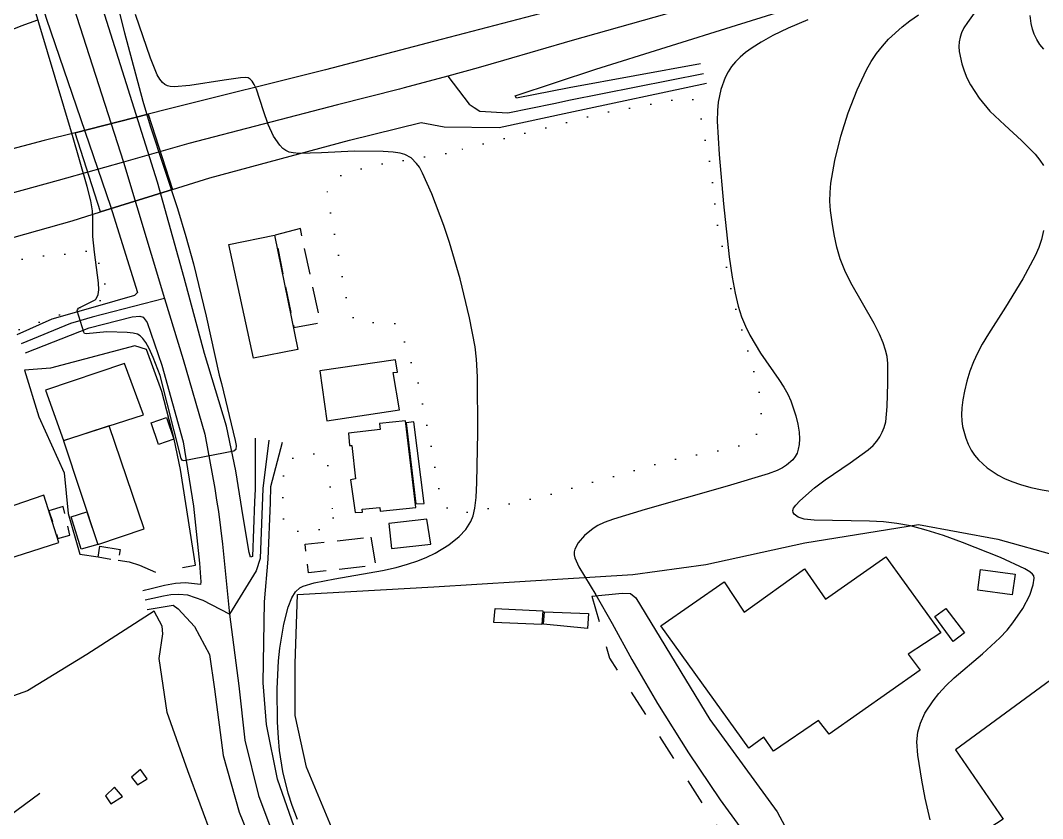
# Model space of a CAD drawing. Header units: millimetres. Extents: x 220021 to 223505, y 489325 to 491820.
# Drawn here: x 221817.8 to 222012.5, y 491364.3 to 491516.4 of the extents above; entities that cross this region are included whole.
import ezdxf

# ---------------------------------------------------------------- set-up
doc = ezdxf.new("R2010")
doc.units = ezdxf.units.MM
for name, pattern in [('5M2P5', [7.5, 5, -2.5]), ('5M5', [10, 5, -5]), ('AM4', [4, 0, -4])]:
    doc.linetypes.add(name, pattern=pattern)
for name, color, linetype in [('A0013110', 8, 'Continuous'), ('A0013112', 8, 'Continuous'), ('A0023210', 8, 'Continuous'), ('A0023212', 8, 'Continuous'), ('A0073340', 8, 'Continuous'), ('B0014110', 8, 'Continuous'), ('B0014111', 8, 'Continuous'), ('B0014112', 8, 'Continuous'), ('B0014116', 8, '5M2P5'), ('B0024120', 8, 'B0024120'), ('C0076117', 8, 'Continuous'), ('D0025111', 8, 'AM4'), ('F0017111', 8, 'Continuous'), ('F0017114', 8, 'Continuous'), ('F0037222', 8, 'Continuous'), ('F0037223', 8, '5M5'), ('SC999', 7, 'Continuous')]:
    doc.layers.add(name, color=color, linetype=linetype)
doc.linetypes.add('B0024120', pattern='A,10,-1.75,[133,ltypeshp.shx,S=0.75,R=0,X=0,Y=0],-3.25', length=15)

msp = doc.modelspace()

# ---------------------------------------------------------------- linework, layer by layer
at = {"layer": 'A0013110', "flags": 128}
for points in [[(221785.876, 491582.642), (221793.353, 491584.973), (221794.671, 491584.873), (221795.473, 491584.505), (221796.049, 491583.799), (221800.366, 491576.547), (221807.336, 491562.678), (221811.362, 491553.95), (221814.797, 491542.169), (221822.786, 491516.601), (221834.941, 491480.972), (221840.078, 491464.567), (221839.534, 491463.955), (221832.056, 491461.813), (221823.807, 491459.495), (221817.1, 491456.477)], [(221862.483, 491436.789), (221862.489, 491427.113), (221862.412, 491424.65), (221861.987, 491414.244), (221861.655, 491414.157), (221861.4, 491415.007), (221860.224, 491421.805), (221858.819, 491430.56), (221857.058, 491439.093), (221852.857, 491452.931), (221848.961, 491467.342), (221843.933, 491485.597), (221832.794, 491520.909)], [(221947.36, 491508.14), (221922.302, 491503.527), (221912.292, 491501.55), (221912.07, 491502.021)], [(221894.108, 491496.923), (221898.523, 491496.118), (221909.004, 491495.994), (221922.246, 491498.821), (221948.497, 491504.408)], [(221818.75, 491453.06), (221830.867, 491457.834), (221839.088, 491459.904), (221840.523, 491460.014), (221841.155, 491459.852), (221841.912, 491458.823), (221844.757, 491450.709), (221848.821, 491436.083), (221850.797, 491423.853), (221851.887, 491413.003), (221852.184, 491409.411), (221852.077, 491408.943), (221849.223, 491409.221), (221847.312, 491409.121), (221845.234, 491408.719), (221842.693, 491408.089), (221841.135, 491407.695)], [(221902.87, 491345.559), (221890.461, 491337.191), (221886.475, 491335.853), (221885.885, 491336.177), (221882.704, 491339.131), (221879.936, 491342.522), (221875.408, 491350.452), (221870.834, 491360.203), (221866.79, 491371.817), (221864.677, 491382.262), (221864.038, 491390.222), (221864.283, 491405.612), (221864.969, 491413.723), (221865.41, 491424.542), (221865.505, 491427.578), (221867.736, 491436.064)], [(221841.969, 491404.185), (221846.887, 491404.971), (221847.817, 491404.302), (221850.936, 491400.949), (221853.81, 491395.602), (221854.741, 491389.015), (221856.438, 491376.319), (221859.478, 491365.584), (221864.131, 491354.206)]]:
    msp.add_lwpolyline(points, dxfattribs=at)
at = {"layer": 'A0013112', "flags": 128}
for points in [[(221912.07, 491502.021), (221927.4, 491507.115), (221954.206, 491515.489), (221970.324, 491520.531), (221990.349, 491525.885)], [(221918.375, 491518.053), (221897.97, 491512.726), (221875.894, 491506.984), (221845.891, 491499.494), (221842.14, 491498.54), (221828.22, 491494.999), (221822.336, 491493.502), (221799.762, 491487.568)], [(221793.251, 491505.446), (221817.931, 491515.347), (221821.109, 491516.515)], [(221620.057, 491378.392), (221629.516, 491386.061), (221642.753, 491396.621), (221646.941, 491399.961), (221661.965, 491411.022), (221676.015, 491420.073), (221689.28, 491427.473), (221704.791, 491435.271), (221718.292, 491441.5), (221729.586, 491446.028), (221744.05, 491451.448), (221765.567, 491458.701), (221787.022, 491465.773), (221807.502, 491472.523), (221827.677, 491478.223), (221833.06, 491479.903), (221846.743, 491484.173), (221853.862, 491486.395), (221880.472, 491493.577), (221894.108, 491496.923)]]:
    msp.add_lwpolyline(points, dxfattribs=at)
at = {"layer": 'A0023210', "flags": 128}
for points in [[(221825.552, 491526.368), (221837.429, 491489.4), (221845.216, 491463.405), (221848.807, 491451.82), (221852.939, 491437.588), (221854.808, 491427.206), (221855.16, 491425.018), (221855.511, 491422.829), (221856.312, 491416.587), (221857.609, 491403.28), (221859.389, 491389.618), (221860.558, 491379.291), (221863.134, 491368.7), (221867.483, 491357.204)], [(221899.193, 491505.789), (221903.301, 491500.453), (221904.243, 491499.8), (221905.297, 491499.07), (221910.648, 491498.772), (221919.404, 491500.581), (221920.839, 491500.878), (221922.274, 491501.174), (221947.929, 491506.274)], [(221845.216, 491463.405), (221831.462, 491459.824), (221830.403, 491459.526), (221828.87, 491459.095), (221827.337, 491458.664), (221817.925, 491454.768)], [(221865.109, 491436.427), (221863.993, 491427.199), (221863.474, 491413.882), (221862.704, 491411.52), (221857.609, 491403.28), (221852.6, 491405.874), (221849.689, 491406.864), (221847.994, 491407.045), (221846.48, 491406.984), (221845.041, 491406.73), (221843.021, 491406.276), (221841.552, 491405.94)]]:
    msp.add_lwpolyline(points, dxfattribs=at)
at = {"layer": 'A0023212'}
msp.add_lwpolyline([(221947.49, 491519.489), (221922.888, 491512.584), (221909.837, 491508.778), (221905.02, 491507.374), (221899.193, 491505.789), (221890.925, 491503.54), (221889.975, 491503.281), (221878.183, 491500.281), (221849.877, 491492.944), (221837.429, 491489.4), (221826.605, 491486.318), (221825.007, 491485.863), (221815.51, 491483.278), (221797.886, 491482.084), (221770.828, 491475.274), (221745.929, 491467.908), (221724.527, 491460.707), (221707.448, 491453.332), (221702.867, 491451.394), (221685.235, 491448.887), (221668.022, 491438.598), (221650.15, 491426.728), (221618.816, 491402.138), (221583.389, 491371.147)], dxfattribs=at)
at = {"layer": 'A0073340', "flags": 128}
msp.add_lwpolyline([(221842.14, 491498.54), (221846.743, 491484.173), (221833.06, 491479.903), (221828.22, 491494.999)], close=True, dxfattribs=at)
at = {"layer": 'B0014110'}
for points in [[(221908.003, 491401.661), (221908.236, 491404.355), (221917.29, 491403.927), (221917.139, 491401.337)], [(221917.466, 491401.36), (221917.649, 491403.734), (221925.978, 491403.432), (221925.818, 491400.521)], [(221991.968, 491402.847), (221994.054, 491404.338), (221997.64, 491399.736), (221995.487, 491398.062)]]:
    msp.add_lwpolyline(points, close=True, dxfattribs=at)
at = {"layer": 'B0014111', "flags": 128}
for points in [[(221866.193, 491475.448), (221870.638, 491453.691), (221862.2, 491452.075), (221857.528, 491473.683)], [(221837.639, 491451.005), (221822.581, 491445.947), (221825.994, 491436.366), (221841.268, 491441.269)], [(221845.649, 491440.716), (221847.023, 491436.606), (221844.101, 491435.628), (221842.727, 491439.739)], [(221834.709, 491439.147), (221826.008, 491436.323), (221832.558, 491416.546), (221841.348, 491419.529)], [(221822.246, 491425.964), (221801.558, 491418.842), (221802.74, 491414.973), (221803.55, 491415.166), (221805.048, 491410.509), (221825.124, 491416.923)], [(221830.478, 491422.765), (221832.517, 491416.535), (221829.348, 491415.669), (221827.448, 491421.823)], [(221982.614, 491414.191), (221993.105, 491399.722), (221986.93, 491395.65), (221989.164, 491392.586), (221971.876, 491380.433), (221969.804, 491383.008), (221961.274, 491377.169), (221959.374, 491379.83), (221956.558, 491377.772), (221939.779, 491401.073), (221951.863, 491409.408), (221955.637, 491403.68), (221967.174, 491411.882), (221971.142, 491406.161)], [(222000.702, 491411.779), (222007.26, 491410.901), (222006.732, 491406.963), (222000.175, 491407.841)], [(222032.357, 491404.167), (221995.901, 491377.449), (222004.997, 491364.195), (222001.393, 491361.843), (222014.675, 491343.781), (222009.331, 491340.014), (222011.576, 491336.902), (222007.489, 491333.961), (222017.1, 491320.879), (222066.975, 491356.318)]]:
    msp.add_lwpolyline(points, close=True, dxfattribs=at)
at = {"layer": 'B0014112', "flags": 128}
for points in [[(221889.23, 491451.741), (221874.839, 491449.633), (221876.16, 491440.097), (221890.022, 491442.186), (221888.831, 491449.293), (221889.612, 491449.346)], [(221891.167, 491440.096), (221886.196, 491439.592), (221886.335, 491438.433), (221880.272, 491437.739), (221880.507, 491435.42), (221880.955, 491435.434), (221881.632, 491429.062), (221880.664, 491428.863), (221881.558, 491422.628), (221882.988, 491422.678), (221882.922, 491423.295), (221886.229, 491423.609), (221886.325, 491422.897), (221893.14, 491423.57)], [(221892.725, 491439.93), (221891.249, 491439.749), (221893.1, 491424.324), (221894.713, 491424.35)], [(221895.243, 491421.358), (221888, 491420.526), (221888.505, 491415.807), (221895.955, 491416.636)]]:
    msp.add_lwpolyline(points, close=True, dxfattribs=at)
at = {"layer": 'B0014116', "flags": 128}
for points in [[(221871.121, 491476.72), (221866.305, 491475.476), (221869.872, 491457.889), (221874.971, 491458.832)], [(221825.959, 491423.79), (221823.242, 491422.967), (221824.944, 491417.678), (221827.229, 491418.331)], [(221832.937, 491416.209), (221836.778, 491415.607), (221836.383, 491413.445), (221832.589, 491414.133)], [(221884.553, 491417.954), (221885.481, 491412.545), (221872.672, 491411.169), (221872.024, 491416.586)]]:
    msp.add_lwpolyline(points, close=True, dxfattribs=at)
at = {"layer": 'B0024120', "flags": 128}
for points in [[(221848.646, 491412.196), (221851.172, 491412.61), (221848.266, 491430.821), (221847.086, 491436.612), (221844.734, 491445.666), (221841.808, 491453.696), (221839.611, 491454.422), (221823.51, 491450.135), (221818.563, 491449.749), (221821.275, 491440.896), (221826.129, 491430.205), (221826.915, 491422.426), (221829.147, 491414.717), (221832.596, 491414.174)], [(221898.757, 491344.936), (221891.421, 491339.703), (221890.159, 491339.402), (221888.417, 491339.838), (221884.513, 491343.581), (221882.859, 491347.188), (221880.522, 491354.345), (221872.285, 491374.135), (221870.14, 491383.952), (221870.122, 491393.863), (221870.554, 491406.992), (221896.536, 491408.483), (221912.908, 491409.524), (221934.435, 491410.863), (221948.365, 491412.718), (221967.217, 491416.85), (221988.868, 491420.372), (222003.956, 491417.55), (222015.323, 491414.361), (222022.192, 491411.352)], [(221836.407, 491413.574), (221838.527, 491413.241), (221840.458, 491412.602), (221843.511, 491411.267)], [(221878.205, 491327.914), (221878.215, 491328.59), (221869.747, 491340.717), (221864.435, 491347.998), (221861.448, 491349.855), (221854.413, 491360.732), (221849.659, 491373.427), (221845.748, 491384.556), (221844.253, 491394.807), (221844.914, 491399.559), (221844.818, 491401.016), (221843.25, 491403.838), (221830.464, 491395.612), (221819.127, 491388.679), (221808.909, 491385.076), (221795.598, 491382.87), (221784.386, 491381.114), (221779.592, 491376.515), (221768.805, 491364.142), (221753.945, 491345.499), (221746.504, 491341.393), (221740.456, 491338.681), (221736.264, 491335.333), (221728.852, 491325.729), (221727.604, 491320.036), (221728.474, 491311.22), (221730.813, 491300.277), (221731.229, 491298.978), (221707.352, 491304.847)]]:
    msp.add_lwpolyline(points, dxfattribs=at)
at = {"layer": 'C0076117', "flags": 128}
for points in [[(221840.703, 491373.662), (221838.971, 491372.196), (221840.084, 491370.752), (221841.931, 491371.912)], [(221835.723, 491370.322), (221833.987, 491368.662), (221835.043, 491367.164), (221837.228, 491368.521)]]:
    msp.add_lwpolyline(points, close=True, dxfattribs=at)
at = {"layer": 'D0025111', "flags": 128}
for points in [[(221898.835, 491491.011), (221886.223, 491489.008), (221881.858, 491487.895), (221878.899, 491486.881), (221877.134, 491485.465), (221876.211, 491483.754), (221876.5, 491481.505), (221877.844, 491474.517), (221879.884, 491463.282), (221880.449, 491460.706), (221881.455, 491459.478), (221883.548, 491458.831), (221885.959, 491458.893), (221887.952, 491458.894), (221889.279, 491458.601), (221890.252, 491457.294), (221893.503, 491447.486), (221896.382, 491433.531), (221897.167, 491428.623), (221897.818, 491425.751), (221898.784, 491423.775), (221900.21, 491422.679), (221902.398, 491422.648), (221904.334, 491422.829), (221918.249, 491425.938), (221941.347, 491432.565), (221954.194, 491435.107), (221956.26, 491436.111), (221958.331, 491437.89), (221958.908, 491441.627), (221958.421, 491446.204), (221953.682, 491462.813), (221950.502, 491477.808), (221949.808, 491483.68), (221949.371, 491487.875), (221948.477, 491492.492), (221947.154, 491499.002), (221946.533, 491500.366), (221945.934, 491501.303), (221944.438, 491501.751), (221942.631, 491501.357), (221928.594, 491498.716)], [(221786.611, 491462.374), (221783.825, 491461.578), (221782.594, 491460.889), (221781.928, 491460.325), (221781.729, 491459.505), (221781.745, 491458.282), (221783.483, 491449.743), (221784.936, 491443.891), (221785.478, 491442.696), (221786.204, 491441.72), (221788.652, 491440.652), (221790.041, 491440.712), (221791.351, 491441.17), (221792.86, 491442.122), (221794.077, 491443.067), (221797.242, 491444.872), (221800.614, 491446.055), (221802.133, 491446.489), (221804.333, 491448.206), (221805.137, 491449.431), (221805.76, 491450.431), (221807.54, 491452.53), (221813.495, 491456.055), (221822.267, 491459.228), (221830.876, 491462.347), (221833.896, 491463.333), (221834.321, 491463.627), (221834.39, 491464.397), (221832.545, 491470.839), (221831.921, 491472.408), (221831.536, 491472.607), (221826.592, 491471.85), (221823.552, 491471.671), (221821.17, 491471.479), (221819.357, 491471.215), (221817.197, 491470.718), (221810.111, 491468.78), (221800.682, 491466.231)], [(221877.353, 491421.657), (221877.309, 491420.754), (221877.056, 491420.035), (221876.308, 491419.698), (221875.034, 491419.469), (221873.091, 491419.245), (221871.59, 491419.11), (221870.515, 491419.079), (221869.601, 491419.221), (221868.85, 491419.524), (221868.271, 491420.039), (221867.916, 491420.766), (221867.774, 491425.695), (221867.824, 491428.026), (221867.92, 491430.192), (221868.232, 491431.685), (221868.711, 491432.378), (221869.489, 491432.903), (221870.457, 491433.283), (221871.929, 491433.634), (221873.422, 491433.812), (221874.775, 491433.759), (221875.555, 491433.528), (221875.997, 491433.143), (221876.277, 491432.707)]]:
    msp.add_lwpolyline(points, close=True, dxfattribs=at)
at = {"layer": 'F0017111', "flags": 128}
for points, elevation in [([(221834.115, 491527.894), (221837.604, 491514.041), (221841.1, 491500.986), (221842.52, 491496.287), (221847.731, 491480.526), (221849.324, 491475.197), (221850.747, 491469.985), (221853.157, 491460.07), (221855.685, 491448.785), (221856.087, 491447.236), (221858.709, 491436.378), (221858.874, 491435.427), (221858.833, 491434.641), (221858.46, 491434.351), (221848.899, 491432.49), (221848.693, 491432.573), (221848.444, 491432.945), (221844.399, 491448.75), (221843.109, 491452.15), (221842.335, 491453.88), (221841.694, 491455.053), (221841.141, 491455.799), (221840.628, 491456.271), (221840.078, 491456.596), (221839.306, 491456.814), (221838.101, 491456.939), (221834.229, 491457.042), (221830.297, 491456.701), (221829.988, 491456.727), (221829.859, 491456.984), (221828.625, 491461.069), (221828.677, 491461.275), (221828.882, 491461.583), (221832.037, 491463.136), (221832.201, 491463.363), (221832.577, 491464.152), (221832.731, 491465.077), (221832.69, 491466.371), (221831.928, 491472.216), (221831.607, 491475.227), (221831.603, 491478.673), (221831.5, 491480.101), (221831.186, 491481.988), (221830.535, 491484.738), (221827.748, 491494.452), (221819.625, 491521.498)], 40), ([(222000.868, 491519.722), (221998.192, 491515.998), (221997.525, 491514.952), (221997.061, 491514.027), (221996.773, 491513.174), (221996.62, 491512.332), (221996.57, 491511.445), (221996.626, 491510.47), (221997.107, 491508.135), (221997.542, 491506.803), (221998.1, 491505.443), (221998.777, 491504.11), (222000.43, 491501.564), (222002.486, 491499.115), (222005.298, 491496.422), (222008.502, 491493.529), (222011.08, 491490.885), (222011.999, 491489.747), (222012.649, 491488.753)], 60), ([(221991.12, 491364.068), (221990.163, 491368.23), (221989.472, 491371.667), (221988.741, 491376.395), (221988.555, 491378.974), (221988.743, 491380.765), (221989.235, 491382.538), (221990.084, 491384.414), (221991.631, 491386.768), (221992.746, 491388.158), (221994.092, 491389.625), (221995.656, 491391.126), (222001.029, 491395.741), (222004.376, 491398.783), (222005.725, 491400.228), (222006.865, 491401.628), (222008.737, 491404.365), (222010.083, 491406.886), (222010.74, 491408.864), (222010.9, 491410.131), (222010.815, 491410.55), (222010.577, 491410.926), (222010.104, 491411.344), (222009.123, 491411.926), (222004.488, 491414.044), (221997.219, 491416.958), (221993.625, 491418.242), (221990.316, 491419.29), (221987.352, 491420.071), (221984.734, 491420.572), (221982.226, 491420.853), (221979.531, 491420.99), (221969.017, 491421.152), (221967.095, 491421.364), (221965.928, 491421.759), (221965.178, 491422.3), (221964.985, 491422.627), (221964.94, 491423.005), (221965.074, 491423.457), (221965.473, 491424.053), (221966.237, 491424.873), (221969.079, 491427.321), (221971.116, 491428.852), (221975.835, 491432.089), (221979.294, 491434.569), (221980.24, 491435.429), (221980.913, 491436.211), (221981.482, 491437.033), (221981.967, 491437.918), (221982.348, 491438.866), (221982.616, 491439.904), (221982.912, 491442.833), (221983.044, 491447.286), (221983.007, 491451.046), (221982.873, 491452.357), (221982.608, 491453.59), (221982.164, 491454.969), (221981.462, 491456.623), (221980.416, 491458.657), (221975.963, 491466.392), (221974.824, 491468.75), (221973.975, 491470.96), (221973.326, 491473.201), (221972.802, 491475.587), (221972.398, 491477.971), (221972.127, 491480.143), (221972.001, 491481.969), (221972.024, 491483.631), (221972.196, 491485.389), (221972.954, 491489.697), (221974.08, 491494.33), (221975.481, 491498.812), (221977.158, 491503.172), (221978.945, 491506.965), (221979.877, 491508.587), (221980.88, 491510.079), (221981.982, 491511.479), (221983.172, 491512.795), (221985.755, 491515.185), (221987.206, 491516.306), (221988.862, 491517.439)], 55), ([(222012.727, 491510.905), (222012.004, 491511.818), (222011.407, 491512.766), (222010.927, 491513.741), (222010.562, 491514.722), (222010.307, 491515.779), (222010.142, 491517.338)], 65), ([(222012.656, 491476.38), (222012.293, 491474.634), (222011.814, 491473.146), (222011.099, 491471.542), (222008.716, 491467.148), (222005.407, 491461.747), (222002.172, 491456.671), (222000.996, 491454.713), (222000.095, 491453.024), (221999.352, 491451.359), (221998.675, 491449.539), (221998.079, 491447.635), (221997.607, 491445.781), (221997.289, 491444.088), (221997.113, 491442.579), (221997.056, 491441.253), (221997.1, 491440.095), (221997.247, 491439.025), (221997.877, 491436.799), (221998.352, 491435.631), (221998.914, 491434.525), (221999.552, 491433.546), (222000.268, 491432.678), (222001.966, 491431.138), (222004.05, 491429.762), (222005.257, 491429.132), (222006.644, 491428.533), (222008.29, 491427.96), (222010.239, 491427.416), (222012.421, 491426.944), (222014.732, 491426.599)], 60)]:
    msp.add_lwpolyline(points, dxfattribs=dict(at, elevation=elevation))
at = {"layer": 'F0017111', "elevation": 45}
msp.add_lwpolyline([(221870.597, 491364.134), (221869.584, 491366.833), (221868.821, 491369.197), (221867.793, 491373.294), (221867.149, 491377.283), (221866.937, 491379.726), (221866.795, 491382.673), (221866.729, 491389.027), (221866.982, 491394.392), (221867.243, 491396.804), (221868, 491401.356), (221868.816, 491404.625), (221869.529, 491406.417), (221870.19, 491407.506), (221871.048, 491408.269), (221871.685, 491408.597), (221873.778, 491409.246), (221877.69, 491410.016), (221886.766, 491411.577), (221889.367, 491412.164), (221891.561, 491412.783), (221893.472, 491413.447), (221895.205, 491414.163), (221896.778, 491414.922), (221899.42, 491416.51), (221901.367, 491418.041), (221902.663, 491419.404), (221903.621, 491420.947), (221904.024, 491422.015), (221904.354, 491423.466), (221904.596, 491425.476), (221904.758, 491428.351), (221904.902, 491437.798), (221904.835, 491448.497), (221904.704, 491451.849), (221904.45, 491454.223), (221903.329, 491459.718), (221901.534, 491467.181), (221899.546, 491474.101), (221898.463, 491477.33), (221896.173, 491483.335), (221894.4, 491487.315), (221893.793, 491488.398), (221893.267, 491489.136), (221892.217, 491490.176), (221891.03, 491490.865), (221890.154, 491491.113), (221888.819, 491491.301), (221886.87, 491491.43), (221881.432, 491491.456), (221875.128, 491491.186), (221870.813, 491491.051), (221869.725, 491491.134), (221868.998, 491491.314), (221868.379, 491491.596), (221867.794, 491492.012), (221867.213, 491492.602), (221866.022, 491494.344), (221864.967, 491496.551), (221864.07, 491499.131), (221862.743, 491503.268), (221862.326, 491504.182), (221861.928, 491504.803), (221861.547, 491505.202), (221861.152, 491505.439), (221860.598, 491505.528), (221859.708, 491505.471), (221856.59, 491504.986), (221850.083, 491504.008), (221847.071, 491503.737), (221846.31, 491503.788), (221845.786, 491503.941), (221845.314, 491504.187), (221844.847, 491504.576), (221844.373, 491505.171), (221843.871, 491506.047), (221842.606, 491509.163), (221839.727, 491517.542)], dxfattribs=at)
at = {"layer": 'F0017114', "elevation": 50, "flags": 128}
msp.add_lwpolyline([(221967.758, 491516.518), (221964.062, 491514.909), (221961.132, 491513.484), (221958.902, 491512.249), (221957.209, 491511.179), (221955.901, 491510.244), (221954.871, 491509.38), (221954.022, 491508.513), (221953.276, 491507.585), (221952.62, 491506.587), (221952.058, 491505.525), (221951.217, 491503.236), (221950.695, 491500.782), (221950.56, 491499.256), (221950.536, 491497.209), (221950.873, 491490.859), (221951.698, 491481.43), (221952.814, 491471.364), (221953.381, 491467.463), (221953.951, 491464.399), (221954.544, 491461.953), (221955.181, 491459.917), (221955.896, 491458.132), (221956.724, 491456.448), (221958.765, 491453.023), (221962.237, 491448.003), (221963.218, 491446.522), (221963.981, 491445.191), (221964.57, 491443.911), (221965.503, 491441.029), (221965.87, 491439.448), (221966.113, 491437.955), (221966.196, 491436.67), (221966.139, 491435.593), (221965.975, 491434.693), (221965.729, 491433.937), (221965.394, 491433.288), (221964.957, 491432.707), (221963.737, 491431.644), (221962.951, 491431.155), (221961.947, 491430.663), (221960.218, 491430.024), (221952.426, 491427.687), (221936.775, 491423.212), (221930.77, 491421.36), (221929.018, 491420.724), (221927.81, 491420.177), (221926.882, 491419.619), (221925.227, 491418.278), (221924.023, 491416.892), (221923.404, 491415.68), (221923.278, 491415.143), (221923.275, 491414.602), (221923.401, 491413.997), (221924.163, 491412.279), (221927.418, 491406.945), (221930.545, 491401.48), (221934.265, 491394.632), (221939.122, 491386.273), (221945.045, 491376.846), (221951.09, 491367.886), (221958.06, 491358.316)], dxfattribs=at)
at = {"layer": 'F0037222', "flags": 128}
msp.add_lwpolyline([(221926.663, 491406.72), (221932.398, 491407.277), (221934.016, 491407.22), (221935.046, 491406.392), (221949.108, 491383.211), (221961.915, 491365.624), (221975.464, 491340.344), (221985.7, 491319.488), (221985.702, 491317.604), (221985.408, 491316.786), (221954.544, 491294.757), (221952.853, 491294.413), (221950.868, 491294.664)], dxfattribs=at)
at = {"layer": 'F0037223', "flags": 128}
msp.add_lwpolyline([(221926.663, 491406.72), (221929.981, 491394.915), (221948.018, 491366.677), (221959.649, 491349.117), (221975.034, 491325.611), (221975.55, 491323.862), (221975.845, 491322.717), (221976.639, 491319.317), (221976.976, 491316.771), (221976.864, 491315.873), (221976.227, 491314.975), (221950.868, 491294.664)], dxfattribs=at)
at = {"layer": 'SC999', "color": 3, "linetype": 'Continuous'}
msp.add_lwpolyline([(221821.495, 491369.087), (221801.928, 491354.713), (221770.441, 491331.594), (221758.255, 491322.467), (221756.725, 491316.97), (221754.245, 491309.751), (221751.439, 491301.674), (221749.654, 491296.504), (221748.894, 491295.188), (221747.872, 491294.341), (221746.958, 491293.931), (221746.116, 491293.826), (221745.583, 491293.626), (221741.528, 491290.943), (221740.486, 491290.795), (221739.481, 491291.077)], dxfattribs=at)

doc.saveas('drawing.dxf')
